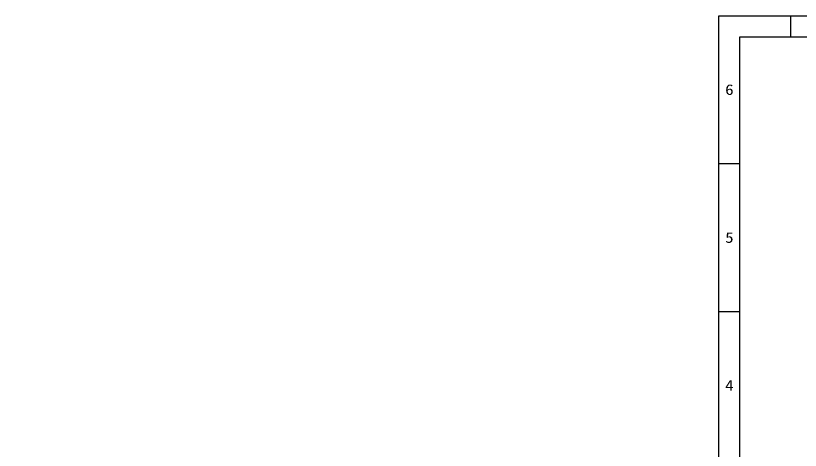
# Model space of a CAD drawing. Header units: millimetres. Extents: x 0 to 1853, y 0 to 821.
# Drawn here: x 926.7 to 1297.9, y 615.1 to 820.8 of the extents above; entities that cross this region are included whole.
import ezdxf
from ezdxf.enums import TextEntityAlignment as Align

# ---------------------------------------------------------------- set-up
doc = ezdxf.new("R2010")
doc.units = ezdxf.units.MM
doc.header["$MEASUREMENT"] = 0
doc.layers.get('0').update_dxf_attribs({"linetype": 'CONTINUOUS'})
doc.layers.get('Defpoints').update_dxf_attribs({"linetype": 'CONTINUOUS'})
doc.styles.get("Standard").update_dxf_attribs({"font": 'txt', "bigfont": 'gbcbig.shx'})
doc.styles.add('TEXTSTYLE_0', font='txt', dxfattribs={"width": 0.8})
doc.dimstyles.get("Standard").update_dxf_attribs({"dimtxt": 3.5, "dimasz": 2, "dimexe": 0.18, "dimexo": 0.0625, "dimgap": 0.09, "dimtad": 0, "dimzin": 0, "dimdsep": 46, "dimtxsty": 'Standard', "dimblk": 'OPEN30', "dimcen": 0.09, "dimclrd": 3, "dimclre": 3, "dimclrt": 6, "dimadec": 0, "dimazin": 0, "dimtfac": 1, "dimtdec": 4, "dimtofl": 0, "dimtmove": 0, "dimatfit": 3, "dimldrblk": 'OPEN30', "dimfxl": 0, "dimtolj": 1, "dimtzin": 0, "dimlwd": 0, "dimlwe": 0, "dimarcsym": 0})

# ---------------------------------------------------------------- blocks, each defined once
blk = doc.blocks.new('_Open30')
at = {"color": 0, "linetype": 'ByBlock', "lineweight": -2}
for p, q in [((-1, 0.27), (0, 0)), ((0, 0), (-1, -0.27)), ((0, 0), (-1, 0))]:
    blk.add_line(p, q, dxfattribs=at)
blk = doc.blocks.new('*D109')
at = {"color": 3}
for p, q in [((1657.14, 691.76), (1661.99, 689.6)), ((1666.01, 687.77), (1666.19, 687.77)), ((1666.1, 687.68), (1666.1, 687.86))]:
    blk.add_line(p, q, dxfattribs=at)
at = {"layer": 'Defpoints', "color": 0}
for p in [(1663.81, 688.78), (1668.38, 686.75)]:
    blk.add_point(p, dxfattribs=at)
at = {"color": 3, "xscale": 2, "yscale": 2, "zscale": 2, "rotation": 335.9949340820313}
blk.add_blockref('_Open30', (1663.81, 688.78), dxfattribs=at)
at = {"color": 6, "insert": (1654.39, 692.98), "char_height": 3.5, "attachment_point": 5, "rotation": 335.9949}
blk.add_mtext('\\A1;∅5', dxfattribs=at)
blk = doc.blocks.new('SUN_6HWZ35TKK40GSGJE8VEUYAXIAKM')
at = {"color": 7, "linetype": 'Continuous'}
for p, q in [((-594, 420), (0, 420)), ((-594, 0), (-594, 420)), ((-560, 410), (-560, 420)), ((-584, 410), (-10, 410)), ((-584, 10), (-584, 410)), ((-594, 350), (-584, 350)), ((-594, 280), (-584, 280))]:
    blk.add_line(p, q, dxfattribs=at)
at = {"color": 2, "style": 'TEXTSTYLE_0', "width": 1.029662}
for s, p, p2 in [('6', (-590.99, 382.5), (-586.99, 382.5)), ('5', (-590.99, 312.5), (-586.99, 312.5)), ('4', (-590.99, 242.5), (-586.99, 242.5))]:
    blk.add_text(s, height=5, dxfattribs=at).set_placement(p, p2, align=Align.FIT)

msp = doc.modelspace()

# ---------------------------------------------------------------- block references
msp.add_blockref('SUN_6HWZ35TKK40GSGJE8VEUYAXIAKM', (1853.352, 400.79))

# ---------------------------------------------------------------- dimensions: what is measured, and where the dimension line sits
dim = msp.add_linear_dim(base=(1663.812273475, 688.782428712), p1=(0, 0), p2=(0, 0), dimstyle='Standard')
dim.commit()
dim.dimension.update_dxf_attribs({"geometry": '*D109', "text_midpoint": (1654.389890783, 692.978541807), "dimtype": 160})

doc.saveas('drawing.dxf')
